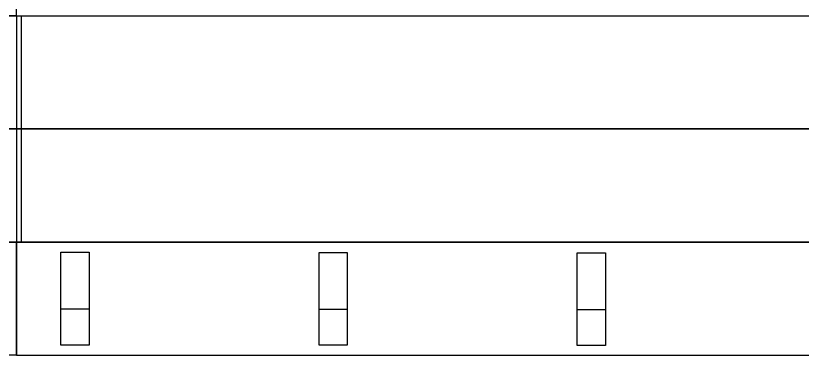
# Model space of a CAD drawing. Extents: x -260425 to 1294666, y -169889 to -2349.
# Drawn here: x 959740 to 962826, y -28898 to -27564 of the extents above; entities that cross this region are included whole.
import ezdxf
from ezdxf.enums import TextEntityAlignment as Align

# ---------------------------------------------------------------- set-up
doc = ezdxf.new("R2010")
doc.units = 0
doc.header["$LTSCALE"] = 100
doc.styles.add('1ISOCPEUR', font='isocpeui.ttf', dxfattribs={"height": 250})

# ---------------------------------------------------------------- blocks, each defined once
blk = doc.blocks.new('*U218')
at = {"color": 0, "linetype": 'ByBlock', "lineweight": -2}
for p, q in [((74.5, 744.5), (74.5, 700.05)), ((74.5, 700.05), (74.5, 655.6)), ((74.5, 655.6), (74.5, 611.15))]:
    blk.add_line(p, q, dxfattribs=at)
blk = doc.blocks.new('*U214')
at = {"color": 0, "linetype": 'ByBlock', "lineweight": -2}
for p, q in [((164.69, 22.22), (174.5, 22.22)), ((174.5, 22.22), (625.5, 22.22)), ((174.5, -22.23), (174.5, 22.22)), ((191.9, 18.31), (202.93, 18.31)), ((191.9, -18.19), (191.9, 18.31)), ((202.93, 18.31), (202.93, -18.19)), ((293.19, 18.19), (304.22, 18.19)), ((293.19, -18.31), (293.19, 18.19)), ((304.22, 18.19), (304.22, -18.31)), ((394.48, 18.06), (405.52, 18.06)), ((394.48, -18.44), (394.48, 18.06)), ((405.52, 18.06), (405.52, -18.44)), ((191.9, -4.03), (202.93, -4.03)), ((293.19, -4.15), (304.22, -4.15)), ((394.48, -4.28), (405.52, -4.28)), ((202.93, -18.19), (191.9, -18.19)), ((304.22, -18.31), (293.19, -18.31)), ((405.52, -18.44), (394.48, -18.44)), ((174.5, -22.23), (164.69, -22.23)), ((174.5, -22.23), (625.5, -22.23))]:
    blk.add_line(p, q, dxfattribs=at)
at = {"color": 0, "lineweight": -2, "style": '1ISOCPEUR', "oblique": 15, "flags": 8}
blk.add_attdef('НАИМЕНОВАНИЕ', text='', height=25, dxfattribs=at).set_placement((750, 10.43), align=Align.MIDDLE_LEFT)
blk = doc.blocks.new('марш.')
blk.add_line((1763.7, 222.2), (1763.7, -222.3))
blk.add_lwpolyline([(1583.4, 222.2), (6416.6, 222.2), (6416.6, -222.3), (1583.4, -222.3)], close=True)

msp = doc.modelspace()

# ---------------------------------------------------------------- block references
at = {"xscale": 10, "yscale": 10, "zscale": 10}
for name, p in [('*U218', (958998.5, -35009.1)), ('*U214', (957998.5, -27341.9)), ('*U214', (957998.5, -28675.4))]:
    msp.add_blockref(name, p, dxfattribs=at)
for p in [(957998.5, -27786.4), (957998.5, -28230.9)]:
    msp.add_blockref('марш.', p)

doc.saveas('drawing.dxf')
